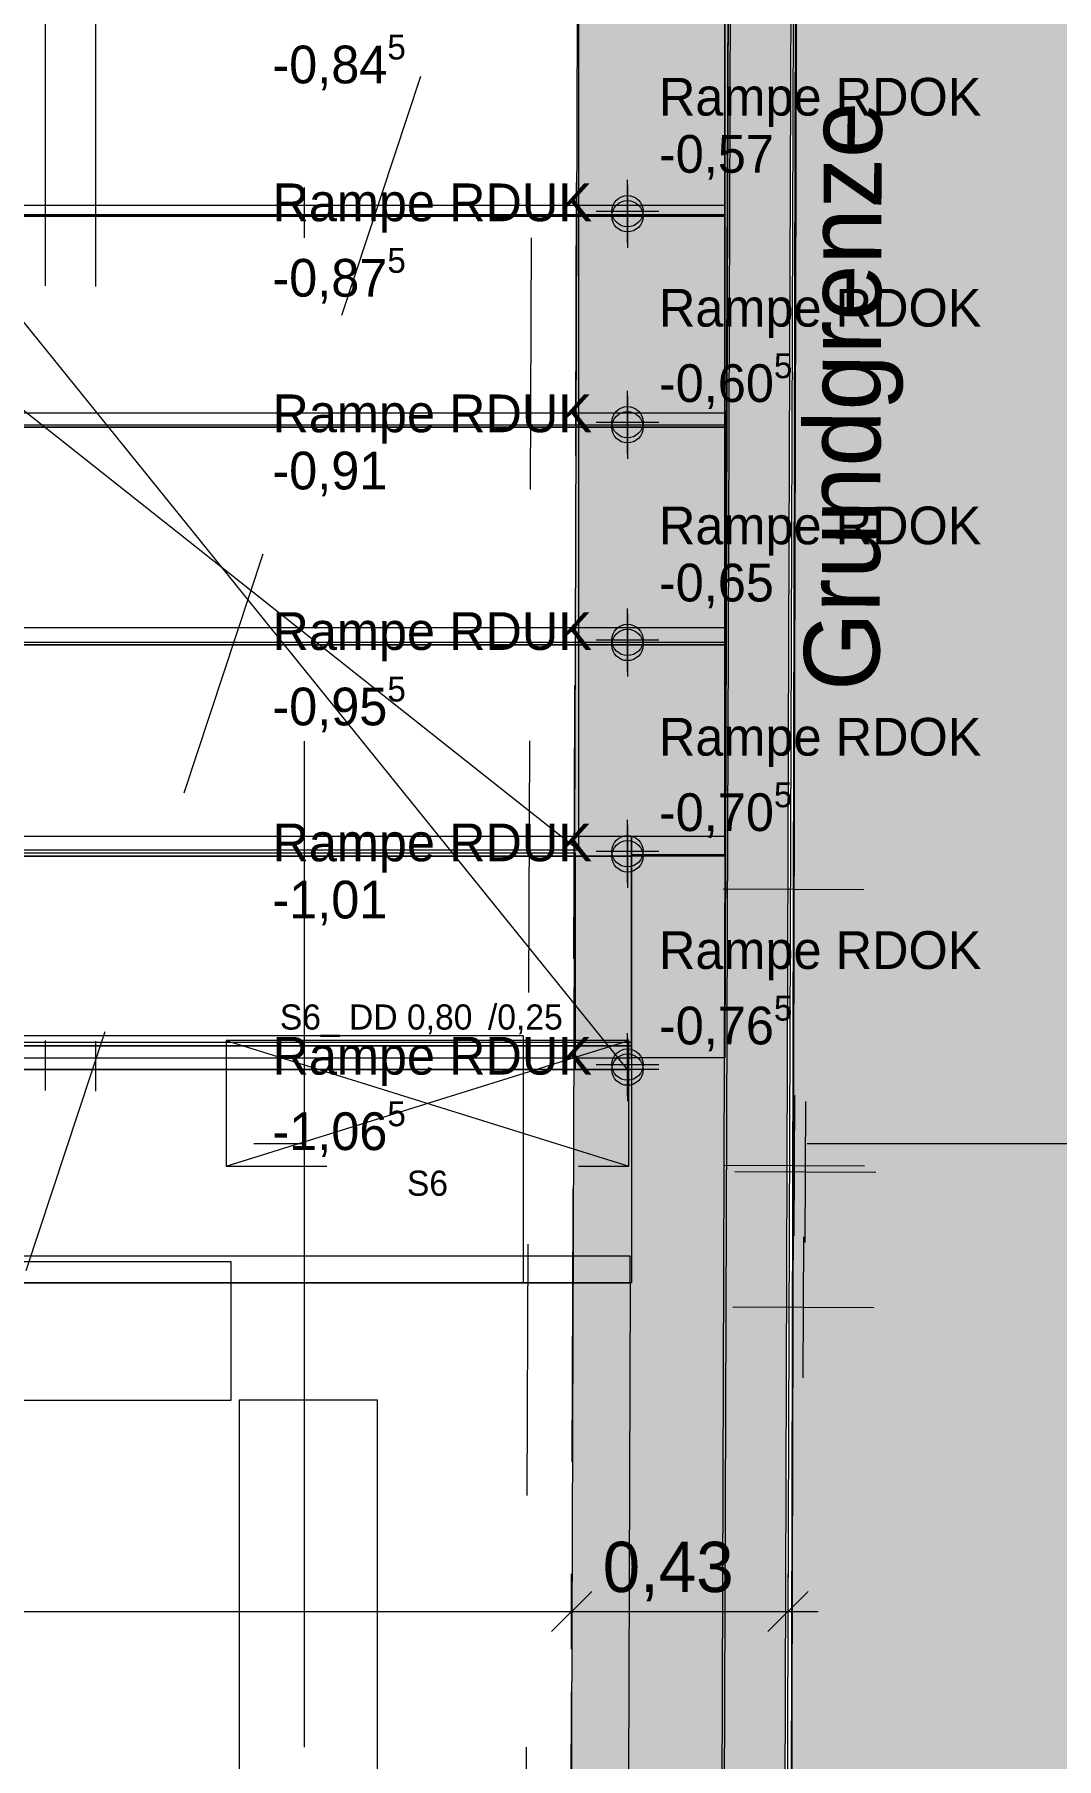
# Model space of a CAD drawing. Header units: metres. Extents: x -3.9 to 83, y -38 to 6.2.
# Drawn here: x 17.464 to 19.495, y -7.222 to -3.796 of the extents above; entities that cross this region are included whole.
import ezdxf

# ---------------------------------------------------------------- set-up
doc = ezdxf.new("R2010")
doc.units = ezdxf.units.M
doc.header["$MEASUREMENT"] = 0
for name, pattern in [('Achse', [0.004, 0.002, -0.001, 0, -0.001]), ('Punkt 1_1', [0.075, 0.025, -0.05]), ('Schnittlinie', [0.006, 0.003, -0.0015, 0, -0.0015]), ('Strichlinie eng', [0.002, 0.0015, -0.0005]), ('Untersicht', [0.001, 0.0005, -0.0005])]:
    doc.linetypes.add(name, pattern=pattern)
for name, color, linetype in [('0._EG PP_2_000 Achsraster', 7, 'Continuous'), ('0._EG PP_2_110 Wand Aussen', 7, 'Continuous'), ('0._EG PP_2_220 Bodenaufbau', 7, 'Continuous'), ('0._EG PP_2_240 Unterdämmung', 7, 'Continuous'), ('0._EG PP_2_270 Deckendurchbruchsymbol', 7, 'Continuous'), ('0._EG PP_2_420 Rampe', 7, 'Continuous'), ('0._EG PP_2_520 Fixeinbauten', 7, 'Continuous'), ('0._EG PP_2_725 Nachbarbebauung', 7, 'Continuous'), ('0._EG PP_2_844 Umriss 2D', 7, 'Continuous'), ('0._EG PP_2_851 Marker Schnitt', 7, 'Continuous'), ('0._EG PP_2_950 Polierplan Bemaßung', 7, 'Continuous'), ('0._EG PP_2_Bauwerke_Gebäude - Haus Signatur.verm', 7, 'Continuous'), ('0._EG PP_2_Bauwerke_Gebäude - Haus.verm', 7, 'Continuous'), ('0._EG PP_2_Gelände_Geländepunkt.verm', 7, 'Continuous'), ('0._EG PP_2_Kataster Grenzen_Grundstücksgrenze.verm', 7, 'Continuous'), ('0._EG PP_2_Neubau_840 Baulinien', 7, 'Continuous')]:
    doc.layers.add(name, color=color, linetype=linetype)
doc.styles.add('ERSTELLTER_STIL_2', font='')
doc.styles.get('ERSTELLTER_STIL_2').set_extended_font_data('Eurostile')
doc.linetypes.add('Grenze Grundstück', pattern='A,0,[1,415_260415_PP_VA_1_3 0 EG1.Shx,S=0.00031746,R=0,X=0,Y=0],-0.04,0', length=0.04)

msp = doc.modelspace()

# ---------------------------------------------------------------- hatches: boundary and pattern name
at = {"layer": '0._EG PP_2_110 Wand Aussen', "linetype": 'Continuous', "lineweight": 13, "true_color": 0x3f7f02}
for points in [[(18.8384, -5.0003), (18.8453, -2.9296), (18.5453, -2.9286), (18.5384, -4.9993)], [(18.8061, -14.6904), (18.8384, -5.0003), (18.5384, -4.9993), (18.5061, -14.6894)]]:
    msp.add_hatch(color=76, dxfattribs=at).paths.add_polyline_path(points)
at = {"layer": '0._EG PP_2_110 Wand Aussen', "linetype": 'Continuous', "lineweight": 0, "true_color": 0x373737}
for points in [[(18.8434, -5.0003), (18.8503, -2.9296), (18.8453, -2.9296), (18.8384, -5.0003)], [(18.8105, -14.8704), (18.8434, -5.0003), (18.8384, -5.0003), (18.8055, -14.8704)]]:
    msp.add_hatch(color=250, dxfattribs=at).paths.add_polyline_path(points)
at = {"layer": '0._EG PP_2_110 Wand Aussen', "linetype": 'Continuous', "lineweight": 13, "true_color": 0xff6400}
for points in [[(18.9634, -5.0007), (18.9703, -2.93), (18.8503, -2.9296), (18.8434, -5.0003)], [(18.9304, -14.8758), (18.9634, -5.0007), (18.8434, -5.0003), (18.8104, -14.8754)]]:
    msp.add_hatch(color=30, dxfattribs=at).paths.add_polyline_path(points)
at = {"layer": '0._EG PP_2_725 Nachbarbebauung', "linetype": 'Continuous', "lineweight": 0, "true_color": 0x1f1f1f}
msp.add_hatch(color=250, dxfattribs=at).paths.add_polyline_path([(18.9876, -0.0005), (18.958, -11.4452), (22.8486, -11.478), (22.8486, -0.0037)])
at = {"layer": '0._EG PP_2_Bauwerke_Gebäude - Haus Signatur.verm', "linetype": 'Continuous', "lineweight": 13}
msp.add_hatch(color=254, dxfattribs=at).paths.add_polyline_path([(18.9878, -0.0007), (18.9582, -11.445), (22.8486, -11.4778), (22.8486, -11.0778), (19.3593, -11.0483), (19.3868, -0.401), (22.8486, -0.4028), (22.8486, -0.0028)])

# ---------------------------------------------------------------- linework, layer by layer
at = {"layer": '0._EG PP_2_000 Achsraster', "color": 5, "linetype": 'Achse', "lineweight": 0, "ltscale": 1000}
for p, q in [((18, 3), (18, -36)), ((-1.5, -6), (21, -6))]:
    msp.add_line(p, q, dxfattribs=at)
at = {"layer": '0._EG PP_2_110 Wand Aussen', "color": 8, "linetype": 'Punkt 1_1', "lineweight": 0, "ltscale": 1000}
for p, q in [((18.545, -5.4169), (15.405, -2.93)), ((18.545, -3.17), (18.545, -5.4169)), ((18.545, -5.4169), (15.405, -5.4169))]:
    msp.add_line(p, q, dxfattribs=at)
at = {"layer": '0._EG PP_2_110 Wand Aussen', "color": 7, "linetype": 'Continuous', "lineweight": 18, "ltscale": 1000}
for p, q in [((18.8384, -5.0003), (18.8453, -2.9296)), ((18.8061, -14.6904), (18.8384, -5.0003))]:
    msp.add_line(p, q, dxfattribs=at)
at = {"layer": '0._EG PP_2_110 Wand Aussen', "color": 7, "linetype": 'Continuous', "lineweight": 13, "ltscale": 1000}
for p, q in [((18.8434, -5.0003), (18.8503, -2.9296)), ((18.9634, -5.0007), (18.9703, -2.93)), ((18.8105, -14.8704), (18.8434, -5.0003)), ((18.9304, -14.8758), (18.9634, -5.0007))]:
    msp.add_line(p, q, dxfattribs=at)
at = {"layer": '0._EG PP_2_110 Wand Aussen', "color": 7, "linetype": 'Continuous', "lineweight": 18, "ltscale": 1000, "flags": 128}
for points in [[(18.5453, -2.9286), (18.5384, -4.9993)], [(18.5384, -4.9993), (18.5127, -12.685)]]:
    msp.add_lwpolyline(points, dxfattribs=at)
at = {"layer": '0._EG PP_2_110 Wand Aussen', "color": 7, "linetype": 'Continuous', "lineweight": 13, "ltscale": 1000, "flags": 128}
for points in [[(18.9684, -5.0007), (18.9753, -2.93)], [(18.935, -15.0008), (18.9684, -5.0007)]]:
    msp.add_lwpolyline(points, dxfattribs=at)
at = {"layer": '0._EG PP_2_220 Bodenaufbau', "color": 7, "linetype": 'Continuous', "lineweight": 13, "ltscale": 1000, "true_color": 0xf4f4f4, "flags": 128}
for points in [[(18.8361, -3.733), (18.8361, -4.157)], [(15.12, -4.1534), (18.8361, -4.1534)], [(18.8361, -4.157), (15.12, -4.157)], [(15.12, -4.157), (18.8361, -4.157)], [(18.8361, -4.1534), (18.8361, -4.1545), (18.8361, -4.157)], [(18.8361, -4.157), (18.8361, -4.5764)], [(15.12, -4.5717), (18.8361, -4.5717)], [(18.8361, -4.5764), (15.12, -4.5764)], [(15.12, -4.5764), (18.8361, -4.5764)], [(18.8361, -4.5717), (18.8361, -4.5732), (18.8361, -4.5764)], [(18.8361, -4.5764), (18.8361, -5.0091)], [(15.12, -5.0033), (18.8361, -5.0033)], [(18.8361, -5.0091), (15.12, -5.0091)], [(15.12, -5.0091), (18.8361, -5.0091)], [(18.8361, -5.0033), (18.8361, -5.0051), (18.8361, -5.0091)], [(18.8361, -5.0091), (18.8361, -5.4292)], [(15.12, -5.4225), (18.5384, -5.4225)], [(18.8361, -5.4292), (15.12, -5.4292)], [(15.12, -5.4292), (18.5384, -5.4292)], [(18.5384, -5.4225), (18.5384, -5.4246), (18.5384, -5.4292)], [(18.5384, -5.4292), (18.5384, -5.8532)], [(18.4351, -5.7859), (15.305, -5.7859)], [(18.4351, -5.7859), (18.4351, -5.8454), (18.4351, -5.8478), (18.4351, -5.8532)], [(18.5384, -5.8532), (15.12, -5.8532)], [(15.305, -5.8532), (18.4351, -5.8532)], [(18.4351, -5.8532), (18.4351, -6.2773)], [(18.4351, -6.2773), (15.32, -6.2773)]]:
    msp.add_lwpolyline(points, dxfattribs=at)
at = {"layer": '0._EG PP_2_240 Unterdämmung', "color": 30, "linetype": 'Untersicht', "lineweight": 13, "ltscale": 1000, "true_color": 0xff6400, "flags": 128}
msp.add_lwpolyline([(15.32, -2.93), (15.32, -12.685), (18.5127, -12.685), (18.5453, -2.93)], close=True, dxfattribs=at)
at = {"layer": '0._EG PP_2_240 Unterdämmung', "color": 8, "linetype": 'Untersicht', "lineweight": 13, "ltscale": 1000, "flags": 128}
for points in [[(18.5297, -7.59), (18.5446, -3.115)], [(18.4544, -3.2), (18.4397, -7.59)]]:
    msp.add_lwpolyline(points, dxfattribs=at)
at = {"layer": '0._EG PP_2_270 Deckendurchbruchsymbol', "color": 7, "linetype": 'Strichlinie eng', "lineweight": 13, "ltscale": 1000}
for p, q in [((17.845, -6.045), (18.645, -5.795)), ((17.845, -5.795), (18.645, -6.045))]:
    msp.add_line(p, q, dxfattribs=at)
at = {"layer": '0._EG PP_2_270 Deckendurchbruchsymbol', "color": 7, "linetype": 'Strichlinie eng', "lineweight": 13, "ltscale": 1000, "flags": 128}
msp.add_lwpolyline([(18.645, -6.045), (18.645, -5.795), (17.845, -5.795), (17.845, -6.045)], close=True, dxfattribs=at)
at = {"layer": '0._EG PP_2_420 Rampe', "color": 7, "linetype": 'Continuous', "lineweight": 13, "ltscale": 1000}
msp.add_line((18.6426, -5.8532), (16.93, -3.733), dxfattribs=at)
at = {"layer": '0._EG PP_2_420 Rampe', "color": 7, "linetype": 'Continuous', "lineweight": 18, "ltscale": 1000, "flags": 128}
for points in [[(18.8469, -2.4405), (18.8361, -5.83)], [(18.8361, -5.4253), (18.8361, -5.3898), (18.8361, -4.9748), (18.8361, -4.5487), (18.8361, -4.1355), (18.8361, -3.7284)], [(18.8361, -4.1355), (15.12, -4.1355)], [(18.8361, -4.5487), (15.12, -4.5487)], [(18.8361, -4.9748), (15.12, -4.9748)], [(18.8361, -5.3898), (18.6508, -5.3898), (15.12, -5.3898)], [(18.6508, -5.4253), (18.6508, -5.3898)], [(18.6508, -5.4253), (18.8361, -5.4253)], [(18.6508, -5.83), (18.6508, -5.8062), (18.6508, -5.4253)], [(15.12, -5.7984), (18.6508, -5.7984)], [(18.6508, -5.8063), (15.12, -5.8063)], [(15.12, -5.83), (18.6508, -5.83)], [(18.8361, -5.83), (18.6508, -5.83)]]:
    msp.add_lwpolyline(points, dxfattribs=at)
at = {"layer": '0._EG PP_2_420 Rampe', "color": 7, "linetype": 'Continuous', "lineweight": 13, "ltscale": 1000, "true_color": 0xf4f4f4, "flags": 128}
for points in [[(18.8361, -3.733), (18.8361, -4.157)], [(18.8361, -4.1355), (15.12, -4.1355)], [(18.8361, -4.1355), (18.8361, -4.157)], [(18.8361, -4.157), (15.12, -4.157)], [(15.12, -4.157), (18.8361, -4.157)], [(18.8361, -4.157), (18.8361, -4.5764)], [(18.8361, -4.5487), (15.12, -4.5487)], [(18.8361, -4.5487), (18.8361, -4.5764)], [(18.8361, -4.5764), (15.12, -4.5764)], [(15.12, -4.5764), (18.8361, -4.5764)], [(18.8361, -4.5764), (18.8361, -5.0091)], [(18.8361, -4.9748), (15.12, -4.9748)], [(18.8361, -4.9748), (18.8361, -5.0091)], [(18.8361, -5.0091), (15.12, -5.0091)], [(15.12, -5.0091), (18.8361, -5.0091)], [(18.8361, -5.0091), (18.8361, -5.4292)], [(18.6508, -5.3898), (15.12, -5.3898)], [(18.6508, -5.3898), (18.6508, -5.4292)], [(18.8361, -5.4292), (15.12, -5.4292)], [(15.12, -5.4292), (18.6508, -5.4292)], [(18.6508, -5.4292), (18.6508, -5.8532)], [(18.6508, -5.8062), (15.305, -5.8062)], [(18.6508, -5.8062), (18.6508, -5.8532)], [(18.6508, -5.8532), (15.12, -5.8532)], [(15.305, -5.8532), (18.6508, -5.8532)], [(18.6508, -5.8532), (18.6508, -6.2773)], [(18.6508, -6.2773), (15.32, -6.2773)]]:
    msp.add_lwpolyline(points, dxfattribs=at)
at = {"layer": '0._EG PP_2_420 Rampe', "color": 7, "linetype": 'Continuous', "lineweight": 13, "ltscale": 1000, "flags": 128}
for points in [[(18.6481, -6.2241), (15.32, -6.2241)], [(18.6481, -6.2773), (18.6481, -6.2241)], [(15.32, -6.2773), (18.6481, -6.2773)], [(18.6481, -6.2773), (18.6415, -8.2416), (18.6254, -13.0635)]]:
    msp.add_lwpolyline(points, dxfattribs=at)
at = {"layer": '0._EG PP_2_520 Fixeinbauten', "color": 5, "linetype": 'Continuous', "lineweight": 13, "ltscale": 1000, "flags": 128}
msp.add_lwpolyline([(17.155, -6.235), (17.155, -6.51), (17.855, -6.51), (17.855, -6.235)], close=True, dxfattribs=at)
msp.add_lwpolyline([(18.1457, -7.6609), (18.1457, -6.51), (17.8707, -6.51), (17.8707, -7.6609)], dxfattribs=at)
at = {"layer": '0._EG PP_2_725 Nachbarbebauung', "color": 8, "linetype": 'Continuous', "lineweight": 13, "ltscale": 1000, "flags": 128}
msp.add_lwpolyline([(22.8486, -0.0037), (18.9876, -0.0005), (18.958, -11.4452), (22.8486, -11.478)], dxfattribs=at)
at = {"layer": '0._EG PP_2_851 Marker Schnitt', "color": 7, "linetype": 'Schnittlinie', "lineweight": 13, "ltscale": 1000}
for p, q in [((17.4851, 4.805), (17.4851, -35.645)), ((17.5851, 4.8037), (17.5851, -35.7384))]:
    msp.add_line(p, q, dxfattribs=at)
at = {"layer": '0._EG PP_2_950 Polierplan Bemaßung', "color": 30, "linetype": 'Untersicht', "lineweight": 13, "ltscale": 1000, "true_color": 0xff6400}
msp.add_line((18.5453, -2.93), (15.32, -12.685), dxfattribs=at)
at = {"layer": '0._EG PP_2_950 Polierplan Bemaßung', "color": 76, "linetype": 'Continuous', "lineweight": 13, "ltscale": 1000, "true_color": 0x3f7f02}
for p, q in [((18.6426, -4.2095), (18.6426, -4.0845)), ((18.6426, -4.0945), (18.6426, -4.2195)), ((18.5801, -4.147), (18.7051, -4.147)), ((18.7051, -4.157), (18.5801, -4.157)), ((18.6426, -4.6289), (18.6426, -4.5039)), ((18.6426, -4.5139), (18.6426, -4.6389)), ((18.5801, -4.5664), (18.7051, -4.5664)), ((18.7051, -4.5764), (18.5801, -4.5764)), ((18.6426, -5.0616), (18.6426, -4.9366)), ((18.6426, -4.9466), (18.6426, -5.0716)), ((18.5801, -4.9991), (18.7051, -4.9991)), ((18.7051, -5.0091), (18.5801, -5.0091)), ((18.6426, -5.4817), (18.6426, -5.3567)), ((18.6426, -5.3667), (18.6426, -5.4917)), ((18.5801, -5.4192), (18.7051, -5.4192)), ((18.7051, -5.4292), (18.5801, -5.4292)), ((18.6426, -5.9057), (18.6426, -5.7807)), ((18.6426, -5.7907), (18.6426, -5.9157)), ((18.5801, -5.8432), (18.7051, -5.8432)), ((18.7051, -5.8532), (18.5801, -5.8532))]:
    msp.add_line(p, q, dxfattribs=at)
at = {"layer": '0._EG PP_2_950 Polierplan Bemaßung', "color": 6, "linetype": 'Continuous', "lineweight": 13, "ltscale": 1000, "true_color": 0xfb02fe}
for p, q in [((18.5315, -7.0052), (18.5315, -6.8552)), ((18.9617, -7.0052), (18.9617, -6.8552)), ((18.5715, -6.8902), (18.4915, -6.9702)), ((18.9217, -6.9702), (19.0017, -6.8902)), ((15.41, -6.9302), (18.5315, -6.9302)), ((18.5315, -6.9302), (18.9617, -6.9302)), ((18.9617, -6.9302), (19.0217, -6.9302))]:
    msp.add_line(p, q, dxfattribs=at)
at = {"layer": '0._EG PP_2_950 Polierplan Bemaßung', "color": 76, "linetype": 'Continuous', "lineweight": 13, "ltscale": 1000, "true_color": 0x3f7f02}
for centre in [(18.6426, -4.147), (18.6426, -4.157), (18.6426, -4.5664), (18.6426, -4.5764), (18.6426, -4.9991), (18.6426, -5.0091), (18.6426, -5.4192), (18.6426, -5.4292), (18.6426, -5.8432), (18.6426, -5.8532)]:
    msp.add_circle(centre, 0.0312, dxfattribs=at)
at = {"layer": '0._EG PP_2_Bauwerke_Gebäude - Haus.verm', "color": 9, "linetype": 'Continuous', "lineweight": 13, "ltscale": 1000}
msp.add_line((18.9583, -11.3452), (18.9874, -0.1005), dxfattribs=at)
at = {"layer": '0._EG PP_2_Gelände_Geländepunkt.verm', "color": 8, "linetype": 'Continuous', "lineweight": 0, "ltscale": 1000}
for p, q in [((18.9732, -5.3543), (18.972, -5.6343)), ((18.8326, -5.4936), (19.1126, -5.4949)), ((18.9744, -5.9037), (18.9731, -6.1837)), ((18.9967, -5.9166), (18.9954, -6.1966)), ((18.8338, -6.0431), (19.1138, -6.0443)), ((18.8561, -6.056), (19.1361, -6.0572)), ((18.9927, -6.1855), (18.9914, -6.4655)), ((18.852, -6.3249), (19.132, -6.3261))]:
    msp.add_line(p, q, dxfattribs=at)
at = {"layer": '0._EG PP_2_Kataster Grenzen_Grundstücksgrenze.verm', "color": 96, "linetype": 'Continuous', "lineweight": 13, "ltscale": 1000, "true_color": 0x007e00}
msp.add_line((18.9583, -11.3452), (18.9874, -0.1005), dxfattribs=at)
at = {"layer": '0._EG PP_2_Neubau_840 Baulinien', "color": 76, "linetype": 'Grenze Grundstück', "lineweight": 13, "ltscale": 1000, "true_color": 0x3f7f02, "flags": 128}
msp.add_lwpolyline([(0, -0.0002), (18.985, -0.0012), (18.958, -11.4452), (18.9035, -19.5703), (18.8486, -31.3281), (0.0665, -34.0269), (0.0564, -12.2031)], close=True, dxfattribs=at)

# ---------------------------------------------------------------- texts
at = {"layer": '0._EG PP_2_270 Deckendurchbruchsymbol', "color": 1, "linetype": 'Continuous', "lineweight": 0, "char_height": 0.05, "style": 'ERSTELLTER_STIL_2'}
for s, insert, attachment_point in [('\\A1;{\\pqc;\\pt0;\\fEurostile|b0|i0|c0|p0;\\W1.000000;S6_ DD 0,80\\fEurostile|b0|i0|c0|p0;\\W1.000000;\\A1{\\H.66x;\\S^  ;}\\fEurostile|b0|i0|c0|p0;\\W1.000000; /0,25\\fEurostile|b0|i0|c0|p0;\\W1.000000;\\A1{\\H.66x;\\S^  ;}\\fEurostile|b0|i0|c0|p0;\\W1.000000;\\fEurostile|b0|i0|c0|p0;\\W1.000000;\\A1{\\H.66x;\\S^  ;}}', (18.245, -5.7882), 8), ('\\A1;{\\pqc;\\pt0;\\fEurostile|b0|i0|c0|p0;\\W1.000000;S6}', (18.245, -6.0539), 2)]:
    msp.add_mtext(s, dxfattribs=dict(at, insert=insert, attachment_point=attachment_point))
at = {"layer": '0._EG PP_2_844 Umriss 2D', "color": 76, "linetype": 'Continuous', "lineweight": 13, "true_color": 0x3f7f02, "insert": (19.0934, -4.5151), "char_height": 0.15, "attachment_point": 5, "rotation": 89.7458, "style": 'ERSTELLTER_STIL_2'}
msp.add_mtext('\\A1;{\\pqc;\\fEurostile|b0|i0|c0|p0;\\W1.000000;Grundgrenze}', dxfattribs=at)
at = {"layer": '0._EG PP_2_950 Polierplan Bemaßung', "color": 76, "linetype": 'Continuous', "lineweight": 13, "true_color": 0x3f7f02, "char_height": 0.075, "attachment_point": 7, "style": 'ERSTELLTER_STIL_2'}
for s, insert in [('\\A1;{\\pql;\\fEurostile|b0|i0|c0|p0;\\W1.000000;-0,84\\fEurostile|b0|i0|c0|p0;\\W1.000000;\\A1{\\H.66x;\\S5^  ;}}', (17.9367, -3.9147)), ('\\A1;{\\pql;\\fEurostile|b0|i0|c0|p0;\\W1.000000;-0,87\\fEurostile|b0|i0|c0|p0;\\W1.000000;\\A1{\\H.66x;\\S5^  ;}}', (17.9367, -4.3387)), ('\\A1;{\\pql;\\fEurostile|b0|i0|c0|p0;\\W1.000000;-0,60\\fEurostile|b0|i0|c0|p0;\\W1.000000;\\A1{\\H.66x;\\S5^  ;}}', (18.7051, -4.5481)), ('\\A1;{\\pql;\\fEurostile|b0|i0|c0|p0;\\W1.000000;-0,95\\fEurostile|b0|i0|c0|p0;\\W1.000000;\\A1{\\H.66x;\\S5^  ;}}', (17.9367, -5.1908)), ('\\A1;{\\pql;\\fEurostile|b0|i0|c0|p0;\\W1.000000;-0,70\\fEurostile|b0|i0|c0|p0;\\W1.000000;\\A1{\\H.66x;\\S5^  ;}}', (18.7051, -5.4009)), ('\\A1;{\\pql;\\fEurostile|b0|i0|c0|p0;\\W1.000000;-0,76\\fEurostile|b0|i0|c0|p0;\\W1.000000;\\A1{\\H.66x;\\S5^  ;}}', (18.7051, -5.825)), ('\\A1;{\\pql;\\fEurostile|b0|i0|c0|p0;\\W1.000000;-1,06\\fEurostile|b0|i0|c0|p0;\\W1.000000;\\A1{\\H.66x;\\S5^  ;}}', (17.9367, -6.035))]:
    msp.add_mtext(s, dxfattribs=dict(at, insert=insert))
for s, insert, width in [('\\A1;{\\pql;\\fEurostile|b0|i0|c0|p0;\\W1.000000;Rampe RDOK}', (18.7051, -3.9795), 0.644898), ('\\A1;{\\pql;\\fEurostile|b0|i0|c0|p0;\\W1.000000;-0,57}', (18.7051, -4.0845), 0.253126), ('\\A1;{\\pql;\\fEurostile|b0|i0|c0|p0;\\W1.000000;Rampe RDUK}', (17.9367, -4.1895), 0.643415), ('\\A1;{\\pql;\\fEurostile|b0|i0|c0|p0;\\W1.000000;Rampe RDOK}', (18.7051, -4.3989), 0.644898), ('\\A1;{\\pql;\\fEurostile|b0|i0|c0|p0;\\W1.000000;Rampe RDUK}', (17.9367, -4.6089), 0.643415), ('\\A1;{\\pql;\\fEurostile|b0|i0|c0|p0;\\W1.000000;-0,91}', (17.9367, -4.7139), 0.253126), ('\\A1;{\\pql;\\fEurostile|b0|i0|c0|p0;\\W1.000000;Rampe RDOK}', (18.7051, -4.8316), 0.644898), ('\\A1;{\\pql;\\fEurostile|b0|i0|c0|p0;\\W1.000000;-0,65}', (18.7051, -4.9366), 0.253126), ('\\A1;{\\pql;\\fEurostile|b0|i0|c0|p0;\\W1.000000;Rampe RDUK}', (17.9367, -5.0416), 0.643415), ('\\A1;{\\pql;\\fEurostile|b0|i0|c0|p0;\\W1.000000;Rampe RDOK}', (18.7051, -5.2517), 0.644898), ('\\A1;{\\pql;\\fEurostile|b0|i0|c0|p0;\\W1.000000;Rampe RDUK}', (17.9367, -5.4617), 0.643415), ('\\A1;{\\pql;\\fEurostile|b0|i0|c0|p0;\\W1.000000;-1,01}', (17.9367, -5.5667), 0.253126), ('\\A1;{\\pql;\\fEurostile|b0|i0|c0|p0;\\W1.000000;Rampe RDOK}', (18.7051, -5.6757), 0.644898), ('\\A1;{\\pql;\\fEurostile|b0|i0|c0|p0;\\W1.000000;Rampe RDUK}', (17.9367, -5.8857), 0.643415)]:
    msp.add_mtext(s, dxfattribs=dict(at, insert=insert, width=width))
at = {"layer": '0._EG PP_2_950 Polierplan Bemaßung', "color": 6, "linetype": 'Continuous', "lineweight": 13, "true_color": 0xfb02fe, "insert": (18.5934, -6.9102), "char_height": 0.1, "width": 0.306373, "attachment_point": 7, "style": 'ERSTELLTER_STIL_2'}
msp.add_mtext('\\A1;{\\pql;\\fEurostile|b0|i0|c0|p0;\\W1.000000;0,43}', dxfattribs=at)

doc.saveas('drawing.dxf')
